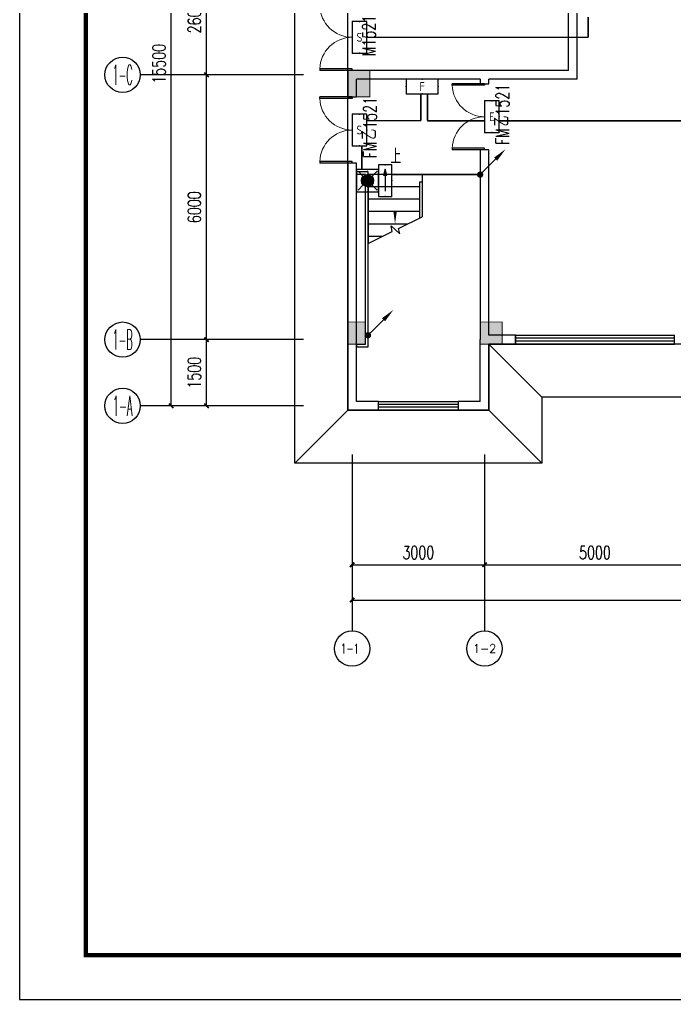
# Model space of a CAD drawing. Extents: x -6243262 to 3079315, y -2914302 to 172723.
# Drawn here: x -2053338 to -2038506, y -787094 to -764893 of the extents above; entities that cross this region are included whole.
import ezdxf
from ezdxf.enums import TextEntityAlignment as Align

# ---------------------------------------------------------------- set-up
doc = ezdxf.new("R2010")
doc.units = 0
doc.header["$LTSCALE"] = 1000
doc.linetypes.add('DASH', pattern=[0.35, 0.25, -0.1])
for name, color, linetype in [('0-柱网', 2, 'Continuous'), ('AXIS', 3, 'Continuous'), ('AXIS_TEXT', 7, 'Continuous'), ('DIM_SYMB', 3, 'Continuous'), ('DOOR_FIRE', 4, 'Continuous'), ('DOOR_FIRE_TEXT', 7, 'Continuous'), ('EQUIP-应急', 3, 'Continuous'), ('HANDRAIL', 3, 'Continuous'), ('LWIRE', 4, 'Continuous'), ('PUB_TITLE', 4, 'Continuous'), ('STAIR', 2, 'Continuous'), ('WALL', 9, 'Continuous'), ('WINDOW', 4, 'Continuous'), ('WINDOW_TEXT', 7, 'Continuous'), ('WIRE-应急', 1, 'DASH')]:
    doc.layers.add(name, color=color, linetype=linetype)
doc.styles.add('_TCH_AXIS', font='COMPLEX', dxfattribs={"bigfont": 'GBCBIG'})
doc.styles.add('_TCH_DIM', font='SIMPLEX', dxfattribs={"bigfont": 'GBCBIG'})
doc.styles.add('_TCH_DIM_T3', font='SIMPLEX', dxfattribs={"width": 0.705882, "bigfont": 'GBCBIG'})
doc.styles.add('_TCH_WINDOW', font='SIMPLEX', dxfattribs={"height": 3.5, "bigfont": 'GBCBIG'})
doc.styles.add('_TEL_ATTDEF', font='gbenor', dxfattribs={"bigfont": 'gbcbig'})
doc.styles.add('_TEL_DIM', font='SIMPLEX', dxfattribs={"width": 0.8, "height": 3.5, "bigfont": 'HZTXT'})
doc.styles.add('COMPLEX', font='COMPLEX')
doc.styles.get("Standard").update_dxf_attribs({"font": 'gbenor.shx', "bigfont": 'gbcbig.shx'})
doc.dimstyles.new('_TCH_ARCH&&100', dxfattribs={"dimtxt": 297.5, "dimasz": 100, "dimexe": 250, "dimexo": 300, "dimgap": 126.25, "dimtad": 1, "dimdec": 0, "dimzin": 0, "dimdsep": 46, "dimtxsty": '_TCH_DIM_T3', "dimblk": 'ARCHTICK', "dimcen": 0.09, "dimclrt": 7, "dimazin": 2, "dimtfac": 1, "dimtdec": 0, "dimtix": 1, "dimtmove": 2, "dimatfit": 3, "dimfxl": 0, "dimtolj": 1, "dimtzin": 0, "dimarcsym": 0})

# ---------------------------------------------------------------- blocks, each defined once
blk = doc.blocks.new('1#柱网')
at = {"layer": '0-柱网'}
for points in [[(494005, 85967), (494005, 85367), (494505, 85367), (494505, 85967)], [(494005, 80267), (494005, 79767), (494405, 79767), (494405, 80267)], [(497005, 80267), (497005, 79767), (497505, 79767), (497505, 80267)]]:
    blk.add_hatch(color=0, dxfattribs=at).paths.add_polyline_path(points)
at = {"layer": '0-柱网', "color": 0, "const_width": 20}
for points in [[(494005, 85967), (494005, 85367), (494505, 85367), (494505, 85967), (494005, 85967)], [(494005, 80267), (494005, 79767), (494405, 79767), (494405, 80267), (494005, 80267)], [(497005, 80267), (497005, 79767), (497505, 79767), (497505, 80267), (497005, 80267)]]:
    blk.add_lwpolyline(points, dxfattribs=at)
blk = doc.blocks.new('_AXISO')
at = {"color": 0}
blk.add_circle((0, 0), 0.5, dxfattribs=at)
at = {"layer": 'AXIS_TEXT', "color": 0, "style": 'COMPLEX', "width": 1.041667}
blk.add_attdef('A', text='', height=0.56, dxfattribs=at).set_placement((-0.25, -0.28), (0.25, -0.28), align=Align.FIT)
blk = doc.blocks.new('$WINLIB2D$00000001')
at = {"color": 0}
for points in [[(-0.5, 0.5), (-0.5, -0.5)], [(-0.5, 0.5), (0.5, 0.5)], [(0.5, -0.5), (0.5, 0.5)], [(0.5, 0.1667), (-0.5, 0.1667)], [(0.5, -0.1667), (-0.5, -0.1667)], [(-0.5, -0.5), (0.5, -0.5)]]:
    blk.add_lwpolyline(points, dxfattribs=at)
blk = doc.blocks.new('$DorLib2D$00000002')
at = {"color": 0}
for p, q in [((-0.5, 0), (-0.5, 0.4875)), ((-0.475, 0.4875), (-0.5, 0.4875)), ((-0.475, 0), (-0.475, 0.4875)), ((0.475, 0), (0.475, 0.4875)), ((0.475, 0.4875), (0.5, 0.4875)), ((0.5, 0), (0.5, 0.4875)), ((-0.5, 0), (-0.475, 0)), ((0.5, 0), (0.475, 0))]:
    blk.add_line(p, q, dxfattribs=at)
at = {"color": 0, "lineweight": 13}
for centre, start, end in [((-0.4875, 0), 0, 88.53072), ((0.4875, 0), 91.46928, 180)]:
    blk.add_arc(centre, 0.4875, start, end, dxfattribs=at)
blk = doc.blocks.new('_ArchTick')
at = {"color": 0, "linetype": 'ByBlock', "const_width": 0.4}
blk.add_lwpolyline([(-0.5, -0.5), (0.5, 0.5)], dxfattribs=at)
blk = doc.blocks.new('*D59')
at = {"layer": 'AXIS', "color": 0, "lineweight": -2, "transparency": 16777216}
for p, q in [((1297695, -788352), (1297695, -791602)), ((1337695, -788352), (1337695, -791602)), ((1297695, -791352), (1337695, -791352))]:
    blk.add_line(p, q, dxfattribs=at)
at = {"layer": 'Defpoints', "color": 0, "transparency": 16777216}
for p in [(1297695, -788052), (1337695, -788052), (1337695, -791352)]:
    blk.add_point(p, dxfattribs=at)
at = {"layer": 'AXIS', "color": 0, "lineweight": -2, "transparency": 16777216, "xscale": 100, "yscale": 100, "zscale": 100, "rotation": 180}
blk.add_blockref('_ArchTick', (1297695, -791352), dxfattribs=at)
at = {"layer": 'AXIS', "color": 0, "lineweight": -2, "transparency": 16777216, "xscale": 100, "yscale": 100, "zscale": 100}
blk.add_blockref('_ArchTick', (1337695, -791352), dxfattribs=at)
at = {"layer": 'AXIS', "color": 7, "transparency": 16777216, "insert": (1317695, -791077), "char_height": 297.5, "attachment_point": 5, "style": '_TCH_DIM_T3'}
blk.add_mtext('\\A1;40000', dxfattribs=at)
blk = doc.blocks.new('*D66')
at = {"layer": 'AXIS', "color": 0, "lineweight": -2, "transparency": 16777216}
for p, q in [((1300695, -788352), (1300695, -790802)), ((1305695, -788352), (1305695, -790802)), ((1300695, -790552), (1305695, -790552))]:
    blk.add_line(p, q, dxfattribs=at)
at = {"layer": 'Defpoints', "color": 0, "transparency": 16777216}
for p in [(1300695, -788052), (1305695, -788052), (1305695, -790552)]:
    blk.add_point(p, dxfattribs=at)
at = {"layer": 'AXIS', "color": 0, "lineweight": -2, "transparency": 16777216, "xscale": 100, "yscale": 100, "zscale": 100, "rotation": 180}
blk.add_blockref('_ArchTick', (1300695, -790552), dxfattribs=at)
at = {"layer": 'AXIS', "color": 0, "lineweight": -2, "transparency": 16777216, "xscale": 100, "yscale": 100, "zscale": 100}
blk.add_blockref('_ArchTick', (1305695, -790552), dxfattribs=at)
at = {"layer": 'AXIS', "color": 7, "transparency": 16777216, "insert": (1303195, -790277), "char_height": 297.5, "attachment_point": 5, "style": '_TCH_DIM_T3'}
blk.add_mtext('\\A1;5000', dxfattribs=at)
blk = doc.blocks.new('*D67')
at = {"layer": 'AXIS', "color": 0, "lineweight": -2, "transparency": 16777216}
for p, q in [((1297695, -788352), (1297695, -790802)), ((1300695, -788352), (1300695, -790802)), ((1297695, -790552), (1300695, -790552))]:
    blk.add_line(p, q, dxfattribs=at)
at = {"layer": 'Defpoints', "color": 0, "transparency": 16777216}
for p in [(1297695, -788052), (1300695, -788052), (1300695, -790552)]:
    blk.add_point(p, dxfattribs=at)
at = {"layer": 'AXIS', "color": 0, "lineweight": -2, "transparency": 16777216, "xscale": 100, "yscale": 100, "zscale": 100, "rotation": 180}
blk.add_blockref('_ArchTick', (1297695, -790552), dxfattribs=at)
at = {"layer": 'AXIS', "color": 0, "lineweight": -2, "transparency": 16777216, "xscale": 100, "yscale": 100, "zscale": 100}
blk.add_blockref('_ArchTick', (1300695, -790552), dxfattribs=at)
at = {"layer": 'AXIS', "color": 7, "transparency": 16777216, "insert": (1299195, -790277), "char_height": 297.5, "attachment_point": 5, "style": '_TCH_DIM_T3'}
blk.add_mtext('\\A1;3000', dxfattribs=at)
blk = doc.blocks.new('*D80')
at = {"layer": 'AXIS', "color": 0, "lineweight": -2, "transparency": 16777216}
for p, q in [((1296295, -771452), (1293345, -771452)), ((1293595, -786952), (1293595, -771452)), ((1296295, -786952), (1293345, -786952))]:
    blk.add_line(p, q, dxfattribs=at)
at = {"layer": 'Defpoints', "color": 0, "transparency": 16777216}
for p in [(1293595, -771452), (1296595, -771452), (1296595, -786952)]:
    blk.add_point(p, dxfattribs=at)
at = {"layer": 'AXIS', "color": 0, "lineweight": -2, "transparency": 16777216, "xscale": 100, "yscale": 100, "zscale": 100}
for p, rotation in [((1293595, -771452), 90), ((1293595, -786952), 270)]:
    blk.add_blockref('_ArchTick', p, dxfattribs=dict(at, rotation=rotation))
at = {"layer": 'AXIS', "color": 7, "transparency": 16777216, "insert": (1293320, -779202), "char_height": 297.5, "attachment_point": 5, "rotation": 90, "style": '_TCH_DIM_T3'}
blk.add_mtext('\\A1;15500', dxfattribs=at)
blk = doc.blocks.new('*D81')
at = {"layer": 'AXIS', "color": 0, "lineweight": -2, "transparency": 16777216}
for p, q in [((1296295, -785452), (1294145, -785452)), ((1294395, -786952), (1294395, -785452)), ((1296295, -786952), (1294145, -786952))]:
    blk.add_line(p, q, dxfattribs=at)
at = {"layer": 'Defpoints', "color": 0, "transparency": 16777216}
for p in [(1294395, -785452), (1296595, -785452), (1296595, -786952)]:
    blk.add_point(p, dxfattribs=at)
at = {"layer": 'AXIS', "color": 0, "lineweight": -2, "transparency": 16777216, "xscale": 100, "yscale": 100, "zscale": 100}
for p, rotation in [((1294395, -785452), 90), ((1294395, -786952), 270)]:
    blk.add_blockref('_ArchTick', p, dxfattribs=dict(at, rotation=rotation))
at = {"layer": 'AXIS', "color": 7, "transparency": 16777216, "insert": (1294120, -786202), "char_height": 297.5, "attachment_point": 5, "rotation": 90, "style": '_TCH_DIM_T3'}
blk.add_mtext('\\A1;1500', dxfattribs=at)
blk = doc.blocks.new('*D82')
at = {"layer": 'AXIS', "color": 0, "lineweight": -2, "transparency": 16777216}
for p, q in [((1296295, -779452), (1294145, -779452)), ((1294395, -785452), (1294395, -779452)), ((1296295, -785452), (1294145, -785452))]:
    blk.add_line(p, q, dxfattribs=at)
at = {"layer": 'Defpoints', "color": 0, "transparency": 16777216}
for p in [(1294395, -779452), (1296595, -779452), (1296595, -785452)]:
    blk.add_point(p, dxfattribs=at)
at = {"layer": 'AXIS', "color": 0, "lineweight": -2, "transparency": 16777216, "xscale": 100, "yscale": 100, "zscale": 100}
for p, rotation in [((1294395, -779452), 90), ((1294395, -785452), 270)]:
    blk.add_blockref('_ArchTick', p, dxfattribs=dict(at, rotation=rotation))
at = {"layer": 'AXIS', "color": 7, "transparency": 16777216, "insert": (1294120, -782452), "char_height": 297.5, "attachment_point": 5, "rotation": 90, "style": '_TCH_DIM_T3'}
blk.add_mtext('\\A1;6000', dxfattribs=at)
blk = doc.blocks.new('*D83')
at = {"layer": 'AXIS', "color": 0, "lineweight": -2, "transparency": 16777216}
for p, q in [((1296295, -776852), (1294145, -776852)), ((1294395, -779452), (1294395, -776852)), ((1296295, -779452), (1294145, -779452))]:
    blk.add_line(p, q, dxfattribs=at)
at = {"layer": 'Defpoints', "color": 0, "transparency": 16777216}
for p in [(1294395, -776852), (1296595, -776852), (1296595, -779452)]:
    blk.add_point(p, dxfattribs=at)
at = {"layer": 'AXIS', "color": 0, "lineweight": -2, "transparency": 16777216, "xscale": 100, "yscale": 100, "zscale": 100}
for p, rotation in [((1294395, -776852), 90), ((1294395, -779452), 270)]:
    blk.add_blockref('_ArchTick', p, dxfattribs=dict(at, rotation=rotation))
at = {"layer": 'AXIS', "color": 7, "transparency": 16777216, "insert": (1294120, -778152), "char_height": 297.5, "attachment_point": 5, "rotation": 90, "style": '_TCH_DIM_T3'}
blk.add_mtext('\\A1;2600', dxfattribs=at)
blk = doc.blocks.new('$equip$00003165')
for p, q in [((0.72, 0.66), (-0.72, 0.66)), ((-0.72, 0.66), (-0.72, 0)), ((0.72, 0), (0.72, 0.66)), ((-0.72, 0), (0.72, 0))]:
    blk.add_line(p, q)
at = {"const_width": 0.04}
blk.add_lwpolyline([(-0.72, 0.66), (-0.72, 0), (0.72, 0), (0.72, 0.66), (-0.72, 0.66), (-0.72, 0)], dxfattribs=at)
for p in [(0, 0.66), (-0.72, 0.33), (0, 0), (0.72, 0.33)]:
    blk.add_point(p)
at = {"color": 7, "style": '_TEL_DIM'}
blk.add_attdef('$TEXT$', text='', height=0.4, dxfattribs=at).set_placement((0, 0.33), align=Align.MIDDLE_CENTER)
at = {"color": 7, "style": '_TEL_DIM', "flags": 1}
for tag in ['A', 'REMARK']:
    blk.add_attdef(tag, text='', height=0.00002, dxfattribs=at).set_placement((0, 0), align=Align.MIDDLE_CENTER)
blk = doc.blocks.new('$equip$00002534')
for p, q in [((-0.72, 0.66), (-0.72, 0)), ((0.72, 0.66), (-0.72, 0.66)), ((0.72, 0), (0.72, 0.66)), ((-0.72, 0), (0.72, 0))]:
    blk.add_line(p, q)
at = {"const_width": 0.04}
blk.add_lwpolyline([(-0.72, 0.66), (-0.72, 0), (0.72, 0), (0.72, 0.66), (-0.72, 0.66), (-0.72, 0)], dxfattribs=at)
for p in [(0, 0.66), (-0.72, 0.33), (0, 0), (0.72, 0.33)]:
    blk.add_point(p)
at = {"color": 7, "style": '_TEL_DIM'}
blk.add_attdef('$TEXT$', text='', height=0.4, dxfattribs=at).set_placement((0, 0.33), align=Align.MIDDLE_CENTER)
at = {"color": 7, "style": '_TEL_DIM', "flags": 1}
blk.add_attdef('A', text='', height=0.00002, dxfattribs=at).set_placement((0, 0), align=Align.MIDDLE_CENTER)
blk = doc.blocks.new('$equip$00002604')
blk.add_hatch(color=256).paths.add_polyline_path([(0.275, 0.5, 1), (-0.274, 0.5, 1)])
for p, q in [((-0.429, 0.929), (-0.194, 0.694)), ((0.194, 0.694), (0.429, 0.929)), ((-0.429, 0.071), (-0.194, 0.306)), ((0.194, 0.306), (0.429, 0.071))]:
    blk.add_line(p, q)
at = {"const_width": 0.04}
blk.add_lwpolyline([(-0.5, 1), (-0.5, 0), (0.5, 0), (0.5, 1), (-0.5, 1), (-0.5, 0)], dxfattribs=at)
blk.add_lwpolyline([(-0.5, 1), (-0.5, 0), (0.5, 0), (0.5, 1)], close=True)
blk.add_circle((0, 0.5), 0.275)
for p in [(0, 1), (-0.5, 0.5), (0.5, 0.5), (0, 0)]:
    blk.add_point(p)
at = {"color": 7, "style": '_TEL_DIM', "flags": 1}
blk.add_attdef('A', text='', height=0.000025, dxfattribs=at).set_placement((0, 0), align=Align.MIDDLE_CENTER)
blk = doc.blocks.new('$equip$00002541')
blk.add_hatch(color=256).paths.add_polyline_path([(-0.24, 0.372), (-0.528, 0.3), (-0.24, 0.228)])
for p, q in [((-0.72, 0.6), (-0.72, 0)), ((0.72, 0.6), (-0.72, 0.6)), ((0.72, 0), (0.72, 0.6)), ((-0.72, 0), (0.72, 0)), ((-0.24, 0.372), (-0.528, 0.3)), ((-0.528, 0.3), (-0.24, 0.228)), ((-0.24, 0.372), (-0.24, 0.228))]:
    blk.add_line(p, q)
at = {"color": 7}
blk.add_line((-0.48, 0.3), (0.48, 0.3), dxfattribs=at)
at = {"const_width": 0.04}
blk.add_lwpolyline([(-0.72, 0.6), (-0.72, 0), (0.72, 0), (0.72, 0.6), (-0.72, 0.6), (-0.72, 0)], dxfattribs=at)
for p in [(0, 0.6), (-0.72, 0.3), (0, 0), (0.72, 0.3)]:
    blk.add_point(p)
at = {"color": 7, "style": '_TEL_DIM', "flags": 1}
blk.add_attdef('A', text='', height=0.00002, dxfattribs=at).set_placement((0, 0), align=Align.MIDDLE_CENTER)
blk = doc.blocks.new('$equip$00003179')
for p, q in [((0.72, 0.66), (-0.72, 0.66)), ((-0.72, 0.66), (-0.72, 0)), ((0.72, 0), (0.72, 0.66)), ((-0.72, 0), (0.72, 0))]:
    blk.add_line(p, q)
at = {"const_width": 0.04}
blk.add_lwpolyline([(-0.72, 0.66), (-0.72, 0), (0.72, 0), (0.72, 0.66), (-0.72, 0.66), (-0.72, 0)], dxfattribs=at)
for p in [(0, 0.66), (-0.72, 0.33), (0, 0), (0.72, 0.33)]:
    blk.add_point(p)
at = {"color": 7, "style": '_TEL_DIM'}
blk.add_attdef('$TEXT$', text='', height=0.4, dxfattribs=at).set_placement((0, 0.33), align=Align.MIDDLE_CENTER)
at = {"color": 7, "style": '_TEL_DIM', "flags": 1}
for tag in ['A', 'REMARK']:
    blk.add_attdef(tag, text='', height=0.00002, dxfattribs=at).set_placement((0, 0), align=Align.MIDDLE_CENTER)
blk = doc.blocks.new('$TelecSys$00000079')
for p, q in [((0.7, 0.7), (0, 0)), ((0.104, 0.104), (0.104, 0.104)), ((-0.104, -0.104), (-0.104, -0.104))]:
    blk.add_line(p, q)
at = {"const_width": 0.142}
blk.add_lwpolyline([(-0.071, 0, 1), (0.071, 0, 1)], format="xyb", close=True, dxfattribs=at)
blk.add_solid([(0.63, 0.77), (0.77, 0.63), (1.15, 1.15)])
at = {"width": 0.8, "flags": 9}
blk.add_attdef('A', (0, 0), '', height=0.00002, dxfattribs=at)
blk = doc.blocks.new('11')
at = {"color": 8}
for points in [[(1321945.1, -770152.2), (1338995.1, -770152.2), (1338995.1, -786752.2), (1322995.1, -786752.2), (1322995.1, -788252.2), (1317395.1, -788252.2), (1317395.1, -786752.2), (1301995.1, -786752.2), (1301995.1, -788252.2), (1296395.1, -788252.2), (1296395.1, -770152.2), (1313445.1, -770152.2)], [(1301995.1, -786752.2), (1300795.1, -785552.2)], [(1297595.1, -787052.2), (1296395.1, -788252.2)], [(1300795.1, -787052.2), (1301995.1, -788252.2)]]:
    blk.add_lwpolyline(points, dxfattribs=at)
blk.add_lwpolyline([(1297595.1, -771352.2), (1337795.1, -771352.2), (1337795.1, -785552.2), (1321795.1, -785552.2), (1321795.1, -787052.2), (1318595.1, -787052.2), (1318595.1, -785552.2), (1300795.1, -785552.2), (1300795.1, -787052.2), (1297595.1, -787052.2)], close=True, dxfattribs=at)
at = {"layer": 'AXIS', "color": 8}
for p, q in [((1296595.1, -779452.2), (1292895.1, -779452.2)), ((1296595.1, -785452.2), (1292895.1, -785452.2)), ((1296595.1, -786952.2), (1292895.1, -786952.2)), ((1297695.1, -788052.2), (1297695.1, -792052.2)), ((1300695.1, -788052.2), (1300695.1, -792052.2))]:
    blk.add_line(p, q, dxfattribs=at)
at = {"layer": 'DIM_SYMB', "color": 8}
blk.add_lwpolyline([(1298667.6, -781572.2, 0, 0, 0), (1298667.6, -782832.2, 0, 80, 0), (1298667.6, -782532.2, 0, 0, 0)], format="xyseb", dxfattribs=at)
at = {"layer": 'DOOR_FIRE', "color": 8}
blk.add_line((1297595.1, -781452.2), (1297595.1, -779952.2), dxfattribs=at)
at = {"layer": 'HANDRAIL', "color": 8}
for p, q in [((1298055.1, -781652.2), (1297795.1, -781652.2)), ((1297795.1, -781712.2), (1297795.1, -781652.2)), ((1298055.1, -785612.2), (1298055.1, -781652.2)), ((1297995.1, -781712.2), (1297795.1, -781712.2)), ((1297995.1, -785552.2), (1297995.1, -781712.2)), ((1297795.1, -785552.2), (1297995.1, -785552.2)), ((1297795.1, -785552.2), (1297795.1, -785612.2)), ((1297795.1, -785612.2), (1298055.1, -785612.2))]:
    blk.add_line(p, q, dxfattribs=at)
at = {"layer": 'STAIR', "color": 8}
for p, q in [((1298055.1, -781712.2), (1298055.1, -783275.3)), ((1299280.1, -781712.2), (1298055.1, -781712.2)), ((1299220.1, -781882.2), (1299220.1, -782698.8)), ((1299280.1, -781882.2), (1299220.1, -781882.2)), ((1299280.1, -781712.2), (1299280.1, -781882.2)), ((1299280.1, -781882.2), (1299280.1, -782669.1)), ((1299280.1, -781882.2), (1299280.1, -782669.1)), ((1299220.1, -781992.2), (1298055.1, -781992.2)), ((1299220.1, -782272.2), (1298055.1, -782272.2)), ((1299220.1, -782552.2), (1298055.1, -782552.2)), ((1298748.1, -782932.3), (1299280.1, -782669.1)), ((1298950.5, -782832.2), (1298055.1, -782832.2)), ((1298055.1, -783275.3), (1298605, -783003.2)), ((1298605, -783003.2), (1298578.5, -782870.8)), ((1298578.5, -782870.8), (1298773, -783056.5)), ((1298773, -783056.5), (1298748.1, -782932.3)), ((1298384.7, -783112.2), (1298055.1, -783112.2))]:
    blk.add_line(p, q, dxfattribs=at)
at = {"layer": 'WALL', "color": 8}
for p, q in [((1302595.1, -779352.2), (1302595.1, -774252.2)), ((1302795.1, -779552.2), (1302795.1, -774152.2)), ((1297795.1, -779352.2), (1297595.1, -779352.2)), ((1297595.1, -779352.2), (1297595.1, -779452.2)), ((1297595.1, -779452.2), (1297595.1, -779952.2)), ((1300695.1, -779352.2), (1297795.1, -779352.2)), ((1302595.1, -779352.2), (1300695.1, -779352.2)), ((1297795.1, -779952.2), (1297795.1, -779552.2)), ((1300595.1, -779552.2), (1297795.1, -779552.2)), ((1300595.1, -779552.2), (1300595.1, -779652.2)), ((1300595.1, -779652.2), (1300795.1, -779652.2)), ((1300795.1, -779652.2), (1300795.1, -779552.2)), ((1302795.1, -779552.2), (1300795.1, -779552.2)), ((1297595.1, -779952.2), (1297795.1, -779952.2)), ((1300795.1, -781152.2), (1300595.1, -781152.2)), ((1300595.1, -781152.2), (1300595.1, -785452.2)), ((1300795.1, -785352.2), (1300795.1, -781152.2)), ((1297795.1, -781452.2), (1297595.1, -781452.2)), ((1297595.1, -781452.2), (1297595.1, -787052.2)), ((1297795.1, -786852.2), (1297795.1, -781452.2)), ((1300595.1, -786852.2), (1300595.1, -785452.2)), ((1301395.1, -785352.2), (1300795.1, -785352.2)), ((1301395.1, -785552.2), (1301395.1, -785352.2)), ((1300795.1, -785552.2), (1301395.1, -785552.2)), ((1300795.1, -787052.2), (1300795.1, -785552.2)), ((1298295.1, -786852.2), (1297795.1, -786852.2)), ((1298295.1, -787052.2), (1298295.1, -786852.2)), ((1300595.1, -786852.2), (1300095.1, -786852.2)), ((1300095.1, -786852.2), (1300095.1, -787052.2)), ((1297595.1, -787052.2), (1298295.1, -787052.2)), ((1300095.1, -787052.2), (1300795.1, -787052.2))]:
    blk.add_line(p, q, dxfattribs=at)
at = {"layer": '0-柱网', "color": 8}
blk.add_blockref('1#柱网', (803590.1, -865319.4), dxfattribs=at)
at = {"layer": 'AXIS', "color": 8}
ref = blk.add_blockref('_AXISO', (1292495.1, -779452.2), dxfattribs=dict(at, xscale=800, yscale=800, zscale=800))
ref.add_attrib('A', '1-C', dxfattribs={"layer": 'AXIS_TEXT', "color": 8, "height": 452.55, "style": '_TCH_AXIS', "width": 0.375}).set_placement((1292268.8, -779678.5), (1292721.4, -779678.5), align=Align.FIT)
ref = blk.add_blockref('_AXISO', (1292495.1, -785452.2), dxfattribs=dict(at, xscale=800, yscale=800, zscale=800))
ref.add_attrib('A', '1-B', dxfattribs={"layer": 'AXIS_TEXT', "color": 8, "height": 452.55, "style": '_TCH_AXIS', "width": 0.362069}).set_placement((1292268.8, -785678.5), (1292721.4, -785678.5), align=Align.FIT)
ref = blk.add_blockref('_AXISO', (1292495.1, -786952.2), dxfattribs=dict(at, xscale=800, yscale=800, zscale=800))
ref.add_attrib('A', '1-A', dxfattribs={"layer": 'AXIS_TEXT', "color": 8, "height": 452.55, "style": '_TCH_AXIS', "width": 0.355932}).set_placement((1292268.8, -787178.5), (1292721.4, -787178.5), align=Align.FIT)
ref = blk.add_blockref('_AXISO', (1297695.1, -792452.2), dxfattribs=dict(at, xscale=800, yscale=800, zscale=800))
ref.add_attrib('A', '1-1 ', dxfattribs={"layer": 'AXIS_TEXT', "height": 216.85, "style": '_TCH_AXIS', "width": 0.649351}).set_placement((1297437, -792560.6), (1297953.3, -792560.6), align=Align.FIT)
ref = blk.add_blockref('_AXISO', (1300695.1, -792452.2), dxfattribs=dict(at, xscale=800, yscale=800, zscale=800))
ref.add_attrib('A', '1-2', dxfattribs={"layer": 'AXIS_TEXT', "height": 199.75, "style": '_TCH_AXIS'}).set_placement((1300433.5, -792552.1), (1300956.7, -792552.1), align=Align.FIT)
at = {"layer": 'DOOR_FIRE', "color": 8, "xscale": 1500, "yscale": 1500, "zscale": 200, "rotation": 90}
for p in [(1300695.1, -780402.2), (1297695.1, -780702.2)]:
    blk.add_blockref('$DorLib2D$00000002', p, dxfattribs=at)
at = {"layer": 'WINDOW', "color": 8}
ref = blk.add_blockref('$DorLib2D$00000002', (1297695.1, -778602.2), dxfattribs=dict(at, xscale=-1500, yscale=1500, zscale=-1500, rotation=90))
ref.add_attrib('A', 'M1521', (1298223.8, -779027.2), dxfattribs={"layer": 'WINDOW_TEXT', "color": 8, "height": 297.5, "rotation": 90, "style": '_TCH_WINDOW', "width": 0.705882})
at = {"layer": 'WINDOW', "color": 8, "rotation": 180}
for p, xscale, yscale, zscale in [((1303195.1, -785452.2), -3600, -200, -3600), ((1299195.1, -786952.2), -1800, 200, -1800)]:
    blk.add_blockref('$WINLIB2D$00000001', p, dxfattribs=dict(at, xscale=xscale, yscale=yscale, zscale=zscale))
at = {"layer": 'DIM_SYMB', "color": 7, "style": '_TCH_DIM'}
blk.add_text('上', height=337.6, dxfattribs=at).set_placement((1298563.4, -781467.2))
at = {"layer": 'DOOR_FIRE_TEXT', "color": 8, "style": '_TCH_WINDOW', "width": 0.705882}
for s, p in [('1521', (1301250, -780374.3)), ('1521', (1298250, -780674.3)), ('FM', (1301250, -781040.1)), ('FM', (1298250, -781340.1))]:
    blk.add_text(s, height=297.5, rotation=90, dxfattribs=at).set_placement(p)
at = {"layer": 'DOOR_FIRE_TEXT', "color": 8, "style": '_TCH_WINDOW'}
for p in [(1301250, -780620.1), (1298250, -780920.1)]:
    blk.add_text('乙', height=337.6, rotation=90, dxfattribs=at).set_placement(p)
at = {"layer": 'AXIS', "color": 8}
for p1, p2, distance, picture, middle in [((1296595.1, -786952.2), (1296595.1, -771452.2), 3000, '*D80', (1293320.1, -779202.2)), ((1296595.1, -779452.2), (1296595.1, -776852.2), 2200, '*D83', (1294120.1, -778152.2)), ((1296595.1, -785452.2), (1296595.1, -779452.2), 2200, '*D82', (1294120.1, -782452.2)), ((1296595.1, -786952.2), (1296595.1, -785452.2), 2200, '*D81', (1294120.1, -786202.2)), ((1297695.1, -788052.2), (1337695.1, -788052.2), -3300, '*D59', (1317695.1, -791077.2)), ((1297695.1, -788052.2), (1300695.1, -788052.2), -2500, '*D67', (1299195.1, -790277.2)), ((1300695.1, -788052.2), (1305695.1, -788052.2), -2500, '*D66', (1303195.1, -790277.2))]:
    dim = blk.add_aligned_dim(p1=p1, p2=p2, distance=distance, dimstyle='_TCH_ARCH&&100', dxfattribs=at)
    dim.commit()
    dim.dimension.update_dxf_attribs({"geometry": picture, "text_midpoint": middle})

msp = doc.modelspace()

# ---------------------------------------------------------------- linework, layer by layer
at = {"layer": 'PUB_TITLE'}
msp.add_lwpolyline([(-2053338.4, -787093.5), (-1993938.4, -787093.5), (-1993938.4, -745093.5), (-2053338.4, -745093.5)], close=True, dxfattribs=at)
at = {"layer": 'PUB_TITLE', "const_width": 100}
msp.add_lwpolyline([(-2051838.4, -786093.5), (-1994938.4, -786093.5), (-1994938.4, -746093.5), (-2051838.4, -746093.5)], close=True, dxfattribs=at)
at = {"layer": 'WIRE-应急', "linetype": 'DASH', "const_width": 35}
for points in [[(-2040456.9, -765294.6), (-2040456.9, -764831)], [(-2045475.9, -765294.6), (-2040456.9, -765294.6)], [(-2044249.2, -767181.9), (-2044249.2, -766574.6)], [(-2044099, -767185.9), (-2044099, -766574.6)], [(-2045475.9, -767181.9), (-2044249.2, -767181.9)], [(-2044099, -767185.9), (-2042805.9, -767185.9)], [(-2042475.9, -767185.9), (-2030385.4, -767185.9)], [(-2045587, -768292.2), (-2045587, -767754.6)], [(-2044905.9, -768404.6), (-2042905.9, -768404.6)], [(-2045445.9, -772044.6), (-2045445.9, -768792.2)]]:
    msp.add_lwpolyline(points, dxfattribs=at)

# ---------------------------------------------------------------- block references
msp.add_blockref('11', (-3343501, 13307.6))
at = {"layer": 'EQUIP-应急'}
ref = msp.add_blockref('$equip$00003165', (-2045805.9, -765294.6), dxfattribs=dict(at, xscale=500, yscale=500, zscale=500, rotation=270))
ref.add_attrib('$TEXT$', 'S', dxfattribs={"layer": '0', "color": 7, "height": 200, "style": '_TEL_ATTDEF'}).set_placement((-2045640.9, -765294.6), align=Align.MIDDLE_CENTER)
ref = msp.add_blockref('$equip$00003179', (-2044219.6, -766244.6), dxfattribs=dict(at, xscale=500, yscale=500, zscale=500, rotation=180))
ref.add_attrib('$TEXT$', 'F', dxfattribs={"layer": '0', "color": 7, "height": 200, "style": '_TEL_ATTDEF'}).set_placement((-2044219.6, -766409.6), align=Align.MIDDLE_CENTER)
ref = msp.add_blockref('$equip$00002534', (-2042805.9, -767094.6), dxfattribs=dict(at, xscale=500, yscale=500, zscale=500, rotation=269.9999999999999))
ref.add_attrib('$TEXT$', 'E', dxfattribs={"layer": '0', "color": 7, "height": 200, "style": '_TEL_ATTDEF'}).set_placement((-2042640.9, -767094.6), align=Align.MIDDLE_CENTER)
ref = msp.add_blockref('$equip$00003165', (-2045805.9, -767394.6), dxfattribs=dict(at, xscale=500, yscale=500, zscale=500, rotation=269.9999999999999))
ref.add_attrib('$TEXT$', 'S', dxfattribs={"layer": '0', "color": 7, "height": 200, "style": '_TEL_ATTDEF'}).set_placement((-2045640.9, -767394.6), align=Align.MIDDLE_CENTER)
at = {"layer": 'EQUIP-应急', "xscale": 500, "yscale": 500, "zscale": 500, "rotation": 270}
for name, p in [('$equip$00002604', (-2045705.9, -768542.2)), ('$equip$00002541', (-2045205.9, -768542.2))]:
    msp.add_blockref(name, p, dxfattribs=at)
at = {"layer": 'LWIRE', "xscale": 500, "yscale": 500, "zscale": 500}
for p in [(-2042905.9, -768404.6), (-2045445.9, -772044.6)]:
    msp.add_blockref('$TelecSys$00000079', p, dxfattribs=at)

doc.saveas('drawing.dxf')
